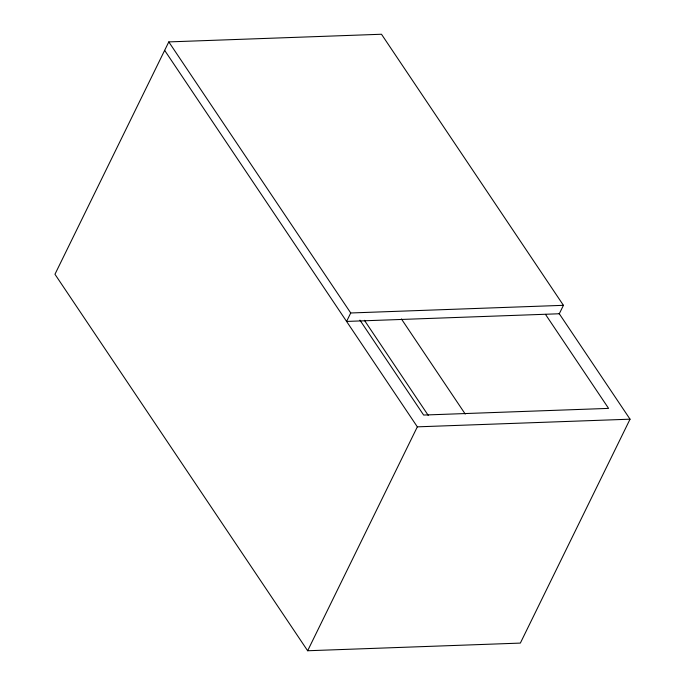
<?xml version="1.0" encoding="UTF-8"?>
<svg xmlns="http://www.w3.org/2000/svg" width="685" height="685" viewBox="0 0 685 685"><rect width="100%" height="100%" fill="white"/><g stroke="black" fill="none" stroke-linecap="round" stroke-linejoin="round"><path stroke-width="1.03" d="M168.793 41.905L350.729 312.976L346.584 321.428L559.285 313.764L563.43 305.322L381.494 34.25L168.793 41.905L54.954 274.265L307.651 650.75L520.352 643.095L630.046 419.186L559.123 313.516M307.651 650.75L417.336 426.841L164.648 50.356M350.729 312.976L563.43 305.322M417.336 426.841L630.046 419.186M545.483 314.372L608.588 408.388L423.63 415.05L359.933 320.143M401.419 318.97L465.235 414.048M364.42 320.297L428.236 415.375"/></g></svg>
